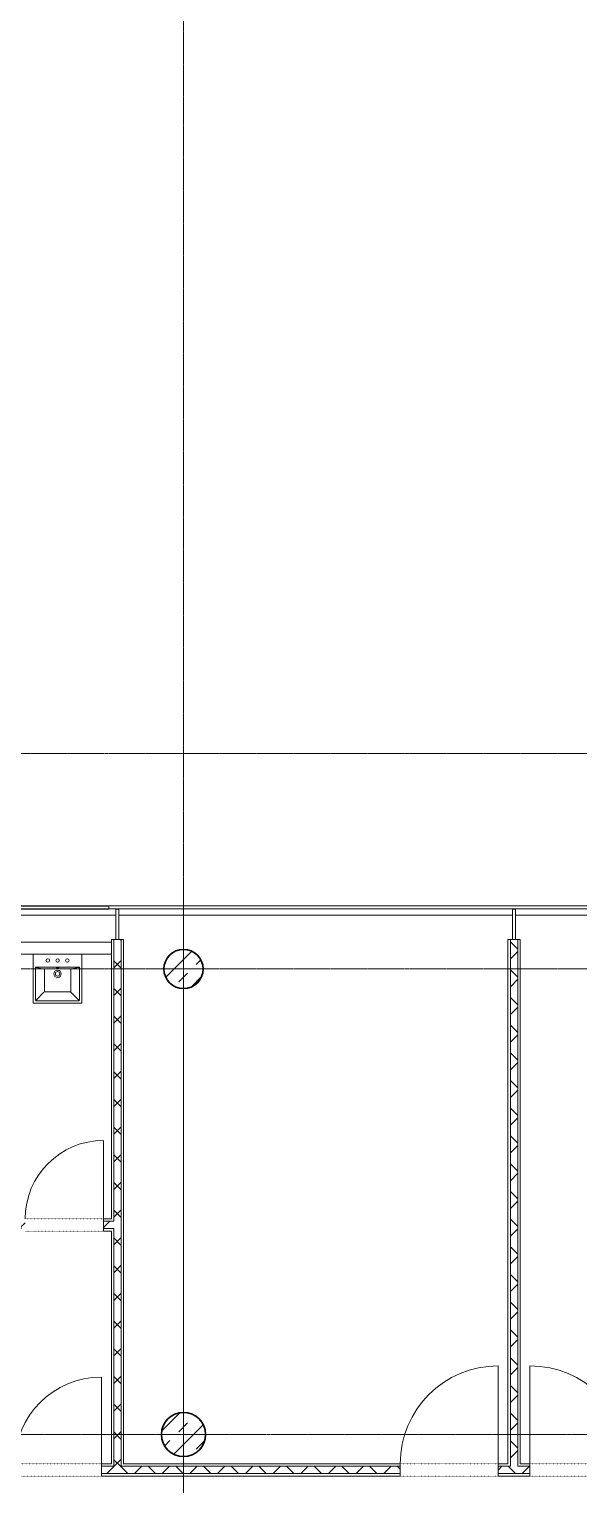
# Model space of a CAD drawing. Header units: millimetres. Extents: x -309577 to 26510, y -302335 to 26695.
# Drawn here: x -227316 to -221701, y -287448 to -272592 of the extents above; entities that cross this region are included whole.
import ezdxf

# ---------------------------------------------------------------- set-up
doc = ezdxf.new("R2010")
doc.units = ezdxf.units.MM
doc.linetypes.add('Rasterlinie', pattern=[22.225, 12.7, -3.175, 3.175, -3.175])
doc.linetypes.add('Über Schnittebene 1', pattern=[1, 0, -1])
for name, color, linetype, lineweight in [('A-DOOR', 1, 'Continuous', 9), ('A-FLOR-OTLN', 6, 'Continuous', 9), ('A-GLAZ', 6, 'Continuous', 9), ('A-WALL', 2, 'Continuous', 9), ('A-WALL-PATT', 2, 'Continuous', 35), ('P-SANR-FIXT', 6, 'Continuous', 9), ('S-COLS', 6, 'Continuous', 9), ('S-GRID', 1, 'Continuous', 9)]:
    doc.layers.add(name, color=color, linetype=linetype, lineweight=lineweight)
pattern_1 = [(45, (0, 0), (-141.42136, 141.42136), []), (135, (0, 0), (-141.42136, -141.42136), [])]

# ---------------------------------------------------------------- blocks, each defined once
blk = doc.blocks.new('Systemelement - Verglasung-387220-Ebene 1')
at = {"layer": 'A-GLAZ'}
for p, q in [((2943.75, 15), (-2943.75, 15)), ((-2943.75, 15), (-2943.75, -15)), ((2943.75, -15), (2943.75, 15)), ((-2943.75, -15), (2943.75, -15))]:
    blk.add_line(p, q, dxfattribs=at)
blk = doc.blocks.new('Systemelement - Verglasung-387225-Ebene 1')
at = {"layer": 'A-GLAZ'}
for p, q in [((2919, 15), (-2919, 15)), ((-2919, 15), (-2919, -15)), ((2919, -15), (2919, 15)), ((-2919, -15), (2919, -15))]:
    blk.add_line(p, q, dxfattribs=at)
blk = doc.blocks.new('STB Stütze - rund - STB d_45-V73-Ebene 1')
at = {"layer": 'S-COLS'}
h = blk.add_hatch(dxfattribs=at)
h.set_pattern_fill('FP_84', color=256, style=0, pattern_type=2)
h.set_pattern_definition([(225, (-225738.7, -286932.85), (179.60512, -179.60512), []), (225, (-225918.32, -286932.85), (179.60512, -179.60512), [127, -127])])
h.paths.add_polyline_path([(0, 225), (-50, 219), (-98, 203), (-140, 176), (-176, 140), (-203, 98), (-219, 50), (-225, 0), (-219, -50), (-203, -98), (-176, -140), (-140, -176), (-98, -203), (-50, -219), (0, -225), (50, -219), (98, -203), (140, -176), (176, -140), (203, -98), (219, -50), (225, 0), (219, 50), (203, 98), (176, 140), (140, 176), (98, 203), (50, 219), (29, 222)], flags=0)
at = {"layer": 'S-COLS', "lineweight": 35}
for start, end in [(0, 180), (180, 0)]:
    blk.add_arc((0, 0), 225, start, end, dxfattribs=at)
blk = doc.blocks.new('STB Stütze - rund - STB d_40-V79-Ebene 1')
at = {"layer": 'S-COLS'}
h = blk.add_hatch(dxfattribs=at)
h.set_pattern_fill('FP_90', color=256, style=0, pattern_type=2)
h.set_pattern_definition([(225, (-225738.7, -282182.99), (179.60512, -179.60512), []), (225, (-225918.32, -282182.99), (179.60512, -179.60512), [127, -127])])
h.paths.add_polyline_path([(24, 199), (-24, 199), (-71, 187), (-114, 165), (-150, 133), (-177, 93), (-194, 48), (-200, 0), (-194, -48), (-177, -93), (-150, -133), (-114, -165), (-71, -187), (-24, -199), (24, -199), (71, -187), (114, -165), (150, -133), (177, -93), (194, -48), (200, 0), (194, 48), (177, 93), (150, 133), (114, 165), (71, 187), (29, 197)], flags=0)
at = {"layer": 'S-COLS', "lineweight": 35}
for start, end in [(0, 180), (180, 0)]:
    blk.add_arc((0, 0), 200, start, end, dxfattribs=at)
blk = doc.blocks.new('Drehflügel 1-flg - Stahlzarge1 - 80 x 2_26-313601-Ebene 1')
at = {"layer": 'A-DOOR'}
blk.add_line((400, 877), (400, 77), dxfattribs=at)
at = {"layer": 'A-DOOR', "linetype": 'Über Schnittebene 1'}
for p, q in [((-400, 77), (400, 77)), ((400, -48), (-400, -48))]:
    blk.add_line(p, q, dxfattribs=at)
at = {"layer": 'A-DOOR'}
blk.add_arc((400, 77), 800, 90, 180, dxfattribs=at)
blk = doc.blocks.new('Drehflügel 1-flg - Stahlzarge1 - 88_5 x 2_26-313629-Ebene 1')
at = {"layer": 'A-DOOR'}
blk.add_line((442, 962), (442, 77), dxfattribs=at)
at = {"layer": 'A-DOOR', "linetype": 'Über Schnittebene 1'}
for p, q in [((-443, 77), (442, 77)), ((442, -48), (-443, -48))]:
    blk.add_line(p, q, dxfattribs=at)
at = {"layer": 'A-DOOR'}
blk.add_arc((442, 77), 885, 90, 180, dxfattribs=at)
blk = doc.blocks.new('Systemelement - Verglasung-313634-Ebene 1')
at = {"layer": 'A-GLAZ'}
for p, q in [((155, 15), (-155, 15)), ((-155, 15), (-155, -15)), ((155, -15), (155, 15)), ((-155, -15), (155, -15))]:
    blk.add_line(p, q, dxfattribs=at)
blk = doc.blocks.new('Systemelement - Verglasung-313635-Ebene 1')
at = {"layer": 'A-GLAZ'}
for p, q in [((155, 15), (-155, 15)), ((-155, 15), (-155, -15)), ((155, -15), (155, 15)), ((-155, -15), (155, -15))]:
    blk.add_line(p, q, dxfattribs=at)
blk = doc.blocks.new('Drehflügel 1-flg - Variabel1 - Drehflügel 1-flg - Variabel-349503-Ebene 1')
at = {"layer": 'A-DOOR', "linetype": 'Über Schnittebene 1'}
for p, q in [((500, 48), (-500, 48)), ((-500, -77), (500, -77))]:
    blk.add_line(p, q, dxfattribs=at)
at = {"layer": 'A-DOOR'}
blk.add_line((500, -1077), (500, -77), dxfattribs=at)
blk.add_arc((500, -77), 1000, 180, 270, dxfattribs=at)
blk = doc.blocks.new('Drehflügel 1-flg - Variabel1 - Drehflügel 1-flg - Variabel-349504-Ebene 1')
at = {"layer": 'A-DOOR'}
blk.add_line((500, 1077), (500, 77), dxfattribs=at)
at = {"layer": 'A-DOOR', "linetype": 'Über Schnittebene 1'}
for p, q in [((-500, 77), (500, 77)), ((500, -48), (-500, -48))]:
    blk.add_line(p, q, dxfattribs=at)
at = {"layer": 'A-DOOR'}
blk.add_arc((500, 77), 1000, 90, 180, dxfattribs=at)
blk = doc.blocks.new('Wandwaschbecken _3_ - 500 x 500 mm-313641-Ebene 1')
at = {"layer": 'P-SANR-FIXT'}
for p, q in [((-124, -68), (-124, -558)), ((374, -558), (374, -68)), ((-99, -198), (-99, -533)), ((344, -193), (-94, -193)), ((-94, -198), (-14, -214)), ((-9, -218), (-9, -443)), ((-1, -213), (-4, -213)), ((249, -213), (-1, -213)), ((261, -218), (261, -443)), ((344, -198), (265, -213)), ((349, -533), (349, -198)), ((-119, -563), (369, -563)), ((-94, -533), (-13, -451)), ((-94, -538), (344, -538)), ((-4, -448), (256, -448)), ((344, -533), (262, -450))]:
    blk.add_line(p, q, dxfattribs=at)
for centre, radius, start, end in [((-119, -68), 5, 90, 180), ((26, -127), 17.5, 360, 180), ((26, -127), 17.5, 180, 360), ((126, -127), 17.5, 360, 180), ((126, -127), 17.5, 180, 360), ((226, -127), 17.5, 360, 180), ((226, -127), 17.5, 180, 360), ((369, -68), 5, 0, 90), ((-94, -198), 5, 90, 180), ((-4, -218), 5, 90, 180), ((126, -263), 37.5, 360, 180), ((126, -263), 37.5, 180, 360), ((126, -263), 23, 360, 180), ((126, -263), 23, 180, 360), ((256, -218), 5, 0, 90), ((344, -198), 5, 0, 90), ((-4, -443), 5, 180, 270), ((256, -443), 5, 270, 360), ((-119, -558), 5, 180, 270), ((-94, -533), 5, 180, 270), ((344, -533), 5, 270, 0), ((369, -558), 5, 270, 0)]:
    blk.add_arc(centre, radius, start, end, dxfattribs=at)
for start_param, end_param in [(0, 3.141593), (3.141593, 6.283185)]:
    blk.add_ellipse((126, -199), major_axis=(12.5, 0), ratio=0.247617, start_param=start_param, end_param=end_param, dxfattribs=at)
blk = doc.blocks.new('Systemelement - Verglasung-392772-Ebene 1')
at = {"layer": 'A-GLAZ'}
for p, q in [((14262.5, 15), (-14262.5, 15)), ((-14262.5, 15), (-14262.5, -15)), ((-14262.5, -15), (14262.5, -15))]:
    blk.add_line(p, q, dxfattribs=at)

msp = doc.modelspace()

# ---------------------------------------------------------------- hatches: boundary and pattern name
at = {"layer": 'A-WALL-PATT', "lineweight": 9}
h = msp.add_hatch(dxfattribs=at)
h.set_pattern_fill('FP_1', color=256, style=0, pattern_type=2)
h.set_pattern_definition(pattern_1)
h.paths.add_polyline_path([(-226451, -287258), (-226376, -287258), (-226376, -281883), (-226451, -281883), (-226451, -287233)], flags=0)
h = msp.add_hatch(dxfattribs=at)
h.set_pattern_fill('FP_1', color=256, style=0, pattern_type=2)
h.set_pattern_definition(pattern_1)
h.paths.add_polyline_path([(-222401, -287258), (-222326, -287258), (-222326, -281883), (-222401, -281883), (-222401, -287233)], flags=0)
h = msp.add_hatch(dxfattribs=at)
h.set_pattern_fill('FP_1', color=256, style=0, pattern_type=2)
h.set_pattern_definition(pattern_1)
h.paths.add_polyline_path([(-230871, -284833), (-230626, -284833), (-230626, -284758), (-230871, -284758)], flags=0)
h.paths.add_polyline_path([(-226451, -284833), (-226451, -284758), (-226556, -284758), (-226556, -284833), (-226476, -284833)], flags=0)
h.paths.add_polyline_path([(-231751, -284833), (-231671, -284833), (-231671, -284758), (-231751, -284758)], flags=0)
h.paths.add_polyline_path([(-230551, -284833), (-227356, -284833), (-227356, -284758), (-230551, -284758)], flags=0)
h = msp.add_hatch(dxfattribs=at)
h.set_pattern_fill('FP_1', color=256, style=0, pattern_type=2)
h.set_pattern_definition(pattern_1)
h.paths.add_polyline_path([(-211639, -287333), (-211276, -287333), (-211276, -287258), (-215801, -287258), (-215801, -287333), (-214193, -287333)], flags=0)
h.paths.add_polyline_path([(-192726, -287333), (-192726, -287258), (-193326, -287258), (-193326, -287333)], flags=0)
h.paths.add_polyline_path([(-231556, -287333), (-227461, -287333), (-227461, -287258), (-231751, -287258), (-231751, -287333)], flags=0)
h.paths.add_polyline_path([(-194326, -287333), (-194326, -287258), (-200951, -287258), (-200951, -287333), (-196831, -287333)], flags=0)
h.paths.add_polyline_path([(-226576, -287333), (-223526, -287333), (-223526, -287258), (-226576, -287258)], flags=0)
h.paths.add_polyline_path([(-201951, -287333), (-201951, -287258), (-206351, -287258), (-206351, -287333), (-202619, -287333)], flags=0)
h.paths.add_polyline_path([(-222526, -287333), (-222201, -287333), (-222201, -287258), (-222526, -287258)], flags=0)
h.paths.add_polyline_path([(-221201, -287333), (-216801, -287333), (-216801, -287258), (-221201, -287258)], flags=0)
h.paths.add_polyline_path([(-207351, -287333), (-207351, -287258), (-210276, -287258), (-210276, -287333), (-208406, -287333)], flags=0)

# ---------------------------------------------------------------- linework, layer by layer
at = {"layer": 'A-FLOR-OTLN'}
for p, q in [((-226429, -281633), (-231751, -281633)), ((-225739, -281633), (-226399, -281633)), ((-222379, -281633), (-225739, -281633)), ((-225739, -281984), (-225739, -281633)), ((-216979, -281633), (-222349, -281633)), ((-225739, -282382), (-225739, -286708)), ((-225739, -287158), (-225739, -287233)), ((-225739, -289108), (-225739, -287358))]:
    msp.add_line(p, q, dxfattribs=at)
at = {"layer": 'A-WALL'}
for p, q in [((-231751, -281908), (-226476, -281908)), ((-226451, -281883), (-226451, -284758)), ((-226376, -281883), (-226376, -287258)), ((-222401, -287258), (-222401, -281883)), ((-222326, -287258), (-222326, -281883)), ((-226476, -282033), (-231751, -282033)), ((-226556, -284758), (-226451, -284758)), ((-226556, -284833), (-226451, -284833)), ((-226451, -284833), (-226451, -287258)), ((-226451, -287258), (-226576, -287258)), ((-223526, -287258), (-226376, -287258)), ((-222401, -287258), (-222526, -287258)), ((-222201, -287258), (-222326, -287258)), ((-223526, -287333), (-226576, -287333)), ((-222201, -287333), (-222526, -287333))]:
    msp.add_line(p, q, dxfattribs=at)
at = {"layer": 'A-WALL', "color": 7}
for p, q in [((-226351, -281883), (-226476, -281883)), ((-226476, -281883), (-226476, -284733)), ((-226351, -287233), (-226351, -281883)), ((-222426, -281883), (-222426, -287233)), ((-222301, -281883), (-222426, -281883)), ((-222301, -287233), (-222301, -281883)), ((-226476, -284733), (-226556, -284733)), ((-226556, -284733), (-226556, -284858)), ((-226556, -284858), (-226476, -284858)), ((-226476, -284858), (-226476, -287233)), ((-226476, -287233), (-226576, -287233)), ((-226576, -287233), (-226576, -287358)), ((-223526, -287233), (-226351, -287233)), ((-223526, -287358), (-223526, -287233)), ((-222426, -287233), (-222526, -287233)), ((-222526, -287233), (-222526, -287358)), ((-222201, -287233), (-222301, -287233)), ((-222201, -287358), (-222201, -287233)), ((-226576, -287358), (-223526, -287358)), ((-222526, -287358), (-222201, -287358))]:
    msp.add_line(p, q, dxfattribs=at)
at = {"layer": 'S-GRID', "linetype": 'Rasterlinie'}
for p, q in [((-225739, -235883), (-225739, -296483)), ((-297439, -279983), (-175468, -279983)), ((-297439, -282183), (-175468, -282183)), ((-175468, -286933), (-297439, -286933))]:
    msp.add_line(p, q, dxfattribs=at)

# ---------------------------------------------------------------- block references
at = {"layer": 'A-DOOR'}
for name, p in [('Drehflügel 1-flg - Stahlzarge1 - 80 x 2_26-313601-Ebene 1', (-226956, -284810)), ('Drehflügel 1-flg - Variabel1 - Drehflügel 1-flg - Variabel-349504-Ebene 1', (-223026, -287310)), ('Drehflügel 1-flg - Stahlzarge1 - 88_5 x 2_26-313629-Ebene 1', (-227019, -287310))]:
    msp.add_blockref(name, p, dxfattribs=at)
at = {"layer": 'A-DOOR', "rotation": 180}
msp.add_blockref('Drehflügel 1-flg - Variabel1 - Drehflügel 1-flg - Variabel-349503-Ebene 1', (-221701, -287310), dxfattribs=at)
at = {"layer": 'A-GLAZ'}
for name, p, rotation in [('Systemelement - Verglasung-387220-Ebene 1', (-229445, -281553), 180), ('Systemelement - Verglasung-387225-Ebene 1', (-229420, -281558), 180), ('Systemelement - Verglasung-313634-Ebene 1', (-226414, -281728), 90), ('Systemelement - Verglasung-313635-Ebene 1', (-222364, -281728), 90)]:
    msp.add_blockref(name, p, dxfattribs=dict(at, rotation=rotation))
msp.add_blockref('Systemelement - Verglasung-392772-Ebene 1', (-212239, -281553), dxfattribs=at)
at = {"layer": 'P-SANR-FIXT'}
msp.add_blockref('Wandwaschbecken _3_ - 500 x 500 mm-313641-Ebene 1', (-227151, -281970), dxfattribs=at)
at = {"layer": 'S-COLS', "rotation": 180}
for name, p in [('STB Stütze - rund - STB d_40-V79-Ebene 1', (-225739, -282183)), ('STB Stütze - rund - STB d_45-V73-Ebene 1', (-225739, -286933))]:
    msp.add_blockref(name, p, dxfattribs=at)

doc.saveas('drawing.dxf')
